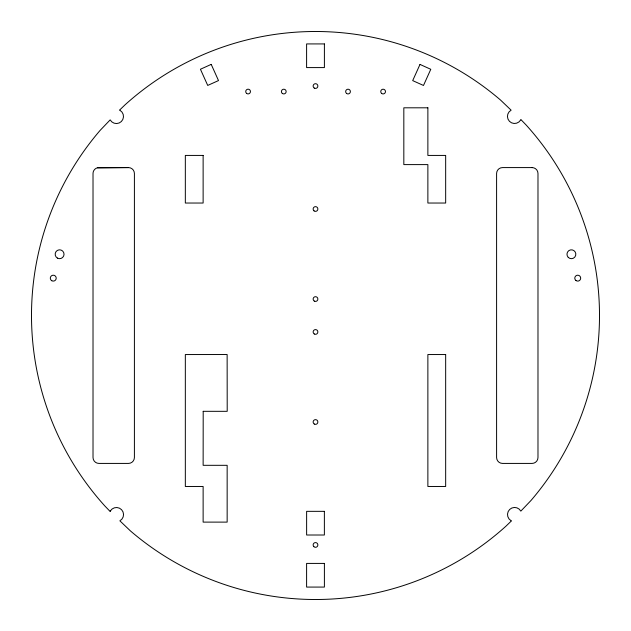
<?xml version="1.0" encoding="UTF-8"?>
<svg xmlns="http://www.w3.org/2000/svg" width="631" height="631" viewBox="0 0 631 631"><rect width="100%" height="100%" fill="white"/><g stroke="black" fill="none" stroke-linecap="round" stroke-linejoin="round"><path stroke-width="0.95" d="M97.403 167.783L128.487 167.586A5.916 5.916 0 0 1 134.403 173.501L134.403 457.499A5.916 5.916 0 0 1 128.487 463.414L98.933 463.414A5.916 5.916 0 0 1 93.017 457.499L93.017 173.501A5.916 5.916 0 0 1 97.403 167.783L128.487 167.586M203.198 411.317L203.135 465.315L227.152 465.315L227.152 522.113L203.127 522.113L203.127 486.469L185.333 486.469L185.333 354.551L227.136 354.527L227.207 411.325L203.198 411.317M110.37 510.944L110.141 511.473L104.88 506.015A283.997 283.997 0 0 1 100.092 130.42L110.173 119.882A7.099 7.099 0 0 0 121.318 121.562A7.099 7.099 0 0 0 120.056 110.37L119.527 110.141L124.985 104.88A283.997 283.997 0 0 1 500.58 100.092L511.118 110.173A7.099 7.099 0 0 0 509.438 121.318A7.099 7.099 0 0 0 520.63 120.056L520.859 119.527L526.12 124.985A283.997 283.997 0 0 1 530.908 500.58L520.827 511.118A7.099 7.099 0 0 0 509.682 509.438A7.099 7.099 0 0 0 510.944 520.63L511.473 520.859L506.015 526.12A283.997 283.997 0 0 1 130.42 530.908L119.882 520.827A7.099 7.099 0 0 0 121.562 509.682A7.099 7.099 0 0 0 110.37 510.944M420.001 64.425L412.698 80.61L423.488 85.469L430.784 69.292L420.001 64.425M211.219 64.386L200.429 69.244L207.717 85.43L218.507 80.571L211.219 64.386M324.397 43.925L306.603 43.925L306.603 67.588L324.397 67.588L324.397 43.925M427.873 107.806L403.824 107.806L403.824 164.604L427.873 164.604L427.873 203.032L445.667 203.032L445.667 155.423L427.873 155.423L427.873 107.806M203.127 155.423L185.333 155.423L185.333 203.032L203.127 203.032L203.127 155.423M532.067 167.586L502.513 167.586A5.916 5.916 0 0 0 496.597 173.501L496.597 457.499A5.916 5.916 0 0 0 502.513 463.414L532.067 463.414A5.916 5.916 0 0 0 537.983 457.499L537.983 173.501A5.916 5.916 0 0 0 532.067 167.586M445.667 354.543L427.873 354.543L427.873 486.469L445.667 486.469L445.667 354.543M324.373 511.339L306.627 511.339L306.627 535.009L324.373 535.009L324.373 511.339M324.397 563.412L306.603 563.412L306.603 587.075L324.397 587.075L324.397 563.412M575.898 280.472A2.958 2.958 0 0 0 580.662 278.587A2.958 2.958 0 0 0 576.655 275.4A2.958 2.958 0 0 0 575.898 280.472M51.774 280.716A2.958 2.958 0 0 0 56.222 278.161A2.958 2.958 0 0 0 51.789 275.589A2.958 2.958 0 0 0 51.774 280.716M57.382 258.087A4.441 4.441 0 0 0 64.039 254.246A4.441 4.441 0 0 0 57.382 250.404A4.441 4.441 0 0 0 57.382 258.087M568.263 257.385A4.441 4.441 0 0 0 575.685 255.397A4.441 4.441 0 0 0 570.25 249.963A4.441 4.441 0 0 0 568.263 257.385M381.621 93.404A2.366 2.366 0 0 0 385.454 91.952A2.366 2.366 0 0 0 382.283 89.357A2.366 2.366 0 0 0 381.621 93.404M346.529 93.404A2.366 2.366 0 0 0 350.363 91.952A2.366 2.366 0 0 0 347.192 89.357A2.366 2.366 0 0 0 346.529 93.404M246.595 93.38A2.366 2.366 0 0 0 250.428 91.929A2.366 2.366 0 0 0 247.257 89.334A2.366 2.366 0 0 0 246.595 93.38M282.286 93.396A2.366 2.366 0 0 0 286.119 91.952A2.366 2.366 0 0 0 282.948 89.357A2.366 2.366 0 0 0 282.286 93.396M313.828 546.62A2.366 2.366 0 0 0 317.787 545.563A2.366 2.366 0 0 0 314.885 542.66A2.366 2.366 0 0 0 313.828 546.62M314.317 333.996A2.366 2.366 0 0 0 317.866 331.945A2.366 2.366 0 0 0 314.317 329.903A2.366 2.366 0 0 0 314.317 333.996M314.317 88.103A2.366 2.366 0 0 0 317.866 86.053A2.366 2.366 0 0 0 314.317 84.002A2.366 2.366 0 0 0 314.317 88.103M314.317 301.097A2.366 2.366 0 0 0 317.866 299.055A2.366 2.366 0 0 0 314.317 297.004A2.366 2.366 0 0 0 314.317 301.097M314.08 210.896A2.366 2.366 0 0 0 317.85 209.279A2.366 2.366 0 0 0 314.569 206.826A2.366 2.366 0 0 0 314.08 210.896M314.317 424.048A2.366 2.366 0 0 0 317.866 421.997A2.366 2.366 0 0 0 314.317 419.946A2.366 2.366 0 0 0 314.317 424.048"/></g></svg>
